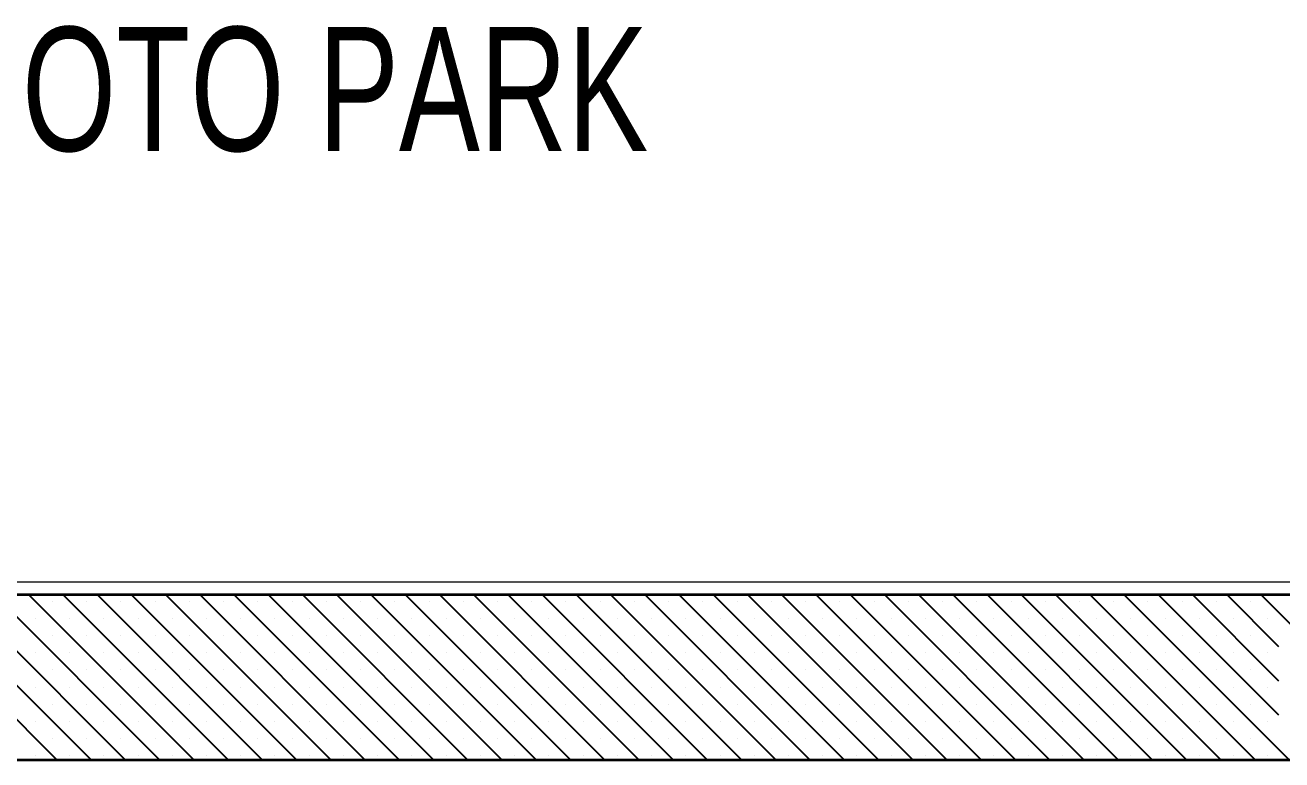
# Model space of a CAD drawing. Header units: inches. Extents: x -7543 to -822, y 102837 to 190349.
# Drawn here: x -827.91501 to -827.86634, y 102836.72648 to 102836.75494 of the extents above; entities that cross this region are included whole.
import ezdxf

# ---------------------------------------------------------------- set-up
doc = ezdxf.new("R2010")
doc.units = ezdxf.units.IN
doc.header["$MEASUREMENT"] = 0
doc.layers.add('DUVAR', color=7, linetype='Continuous', lineweight=35, true_color=0xfc4642)
for name, color, linetype, lineweight in [('SIVA', 150, 'Continuous', 15), ('TARAMA', 8, 'Continuous', 25), ('YAZI', 7, 'Continuous', 25)]:
    doc.layers.add(name, color=color, linetype=linetype, lineweight=lineweight)
doc.styles.add('arıal', font='arial.ttf', dxfattribs={"width": 0.7})

msp = doc.modelspace()

# ---------------------------------------------------------------- linework, layer by layer
at = {"layer": 'DUVAR'}
for p, q in [((-828.022518, 102836.732885), (-827.802518, 102836.732885)), ((-828.022518, 102836.726485), (-827.802518, 102836.726485))]:
    msp.add_line(p, q, dxfattribs=at)
at = {"layer": 'SIVA'}
msp.add_line((-828.022018, 102836.733385), (-827.803018, 102836.733385), dxfattribs=at)
at = {"layer": 'TARAMA'}
for p, q in [((-827.913779, 102836.726485), (-827.920179, 102836.732885)), ((-827.912453, 102836.726485), (-827.918853, 102836.732885)), ((-827.911128, 102836.726485), (-827.917528, 102836.732885)), ((-827.909802, 102836.726485), (-827.916202, 102836.732885)), ((-827.908476, 102836.726485), (-827.914876, 102836.732885)), ((-827.913949, 102836.73262), (-827.913949, 102836.73262)), ((-827.90715, 102836.726485), (-827.91355, 102836.732885)), ((-827.912623, 102836.73262), (-827.912623, 102836.73262)), ((-827.905824, 102836.726485), (-827.912224, 102836.732885)), ((-827.911297, 102836.73262), (-827.911297, 102836.73262)), ((-827.904499, 102836.726485), (-827.910899, 102836.732885)), ((-827.909971, 102836.73262), (-827.909971, 102836.73262)), ((-827.903173, 102836.726485), (-827.909573, 102836.732885)), ((-827.908645, 102836.73262), (-827.908645, 102836.73262)), ((-827.901847, 102836.726485), (-827.908247, 102836.732885)), ((-827.907319, 102836.73262), (-827.907319, 102836.73262)), ((-827.900521, 102836.726485), (-827.906921, 102836.732885)), ((-827.905994, 102836.73262), (-827.905994, 102836.73262)), ((-827.899195, 102836.726485), (-827.905595, 102836.732885)), ((-827.904668, 102836.73262), (-827.904668, 102836.73262)), ((-827.897869, 102836.726485), (-827.904269, 102836.732885)), ((-827.903342, 102836.73262), (-827.903342, 102836.73262)), ((-827.896544, 102836.726485), (-827.902944, 102836.732885)), ((-827.902016, 102836.73262), (-827.902016, 102836.73262)), ((-827.895218, 102836.726485), (-827.901618, 102836.732885)), ((-827.90069, 102836.73262), (-827.90069, 102836.73262)), ((-827.893892, 102836.726485), (-827.900292, 102836.732885)), ((-827.899365, 102836.73262), (-827.899365, 102836.73262)), ((-827.892566, 102836.726485), (-827.898966, 102836.732885)), ((-827.898039, 102836.73262), (-827.898039, 102836.73262)), ((-827.89124, 102836.726485), (-827.89764, 102836.732885)), ((-827.896713, 102836.73262), (-827.896713, 102836.73262)), ((-827.889914, 102836.726485), (-827.896314, 102836.732885)), ((-827.895387, 102836.73262), (-827.895387, 102836.73262)), ((-827.888589, 102836.726485), (-827.894989, 102836.732885)), ((-827.894061, 102836.73262), (-827.894061, 102836.73262)), ((-827.887263, 102836.726485), (-827.893663, 102836.732885)), ((-827.892735, 102836.73262), (-827.892735, 102836.73262)), ((-827.885937, 102836.726485), (-827.892337, 102836.732885)), ((-827.89141, 102836.73262), (-827.89141, 102836.73262)), ((-827.884611, 102836.726485), (-827.891011, 102836.732885)), ((-827.890084, 102836.73262), (-827.890084, 102836.73262)), ((-827.883285, 102836.726485), (-827.889685, 102836.732885)), ((-827.888758, 102836.73262), (-827.888758, 102836.73262)), ((-827.881959, 102836.726485), (-827.888359, 102836.732885)), ((-827.887432, 102836.73262), (-827.887432, 102836.73262)), ((-827.880634, 102836.726485), (-827.887034, 102836.732885)), ((-827.886106, 102836.73262), (-827.886106, 102836.73262)), ((-827.879308, 102836.726485), (-827.885708, 102836.732885)), ((-827.88478, 102836.73262), (-827.88478, 102836.73262)), ((-827.877982, 102836.726485), (-827.884382, 102836.732885)), ((-827.883455, 102836.73262), (-827.883455, 102836.73262)), ((-827.876656, 102836.726485), (-827.883056, 102836.732885)), ((-827.882129, 102836.73262), (-827.882129, 102836.73262)), ((-827.87533, 102836.726485), (-827.88173, 102836.732885)), ((-827.880803, 102836.73262), (-827.880803, 102836.73262)), ((-827.874005, 102836.726485), (-827.880405, 102836.732885)), ((-827.879477, 102836.73262), (-827.879477, 102836.73262)), ((-827.872679, 102836.726485), (-827.879079, 102836.732885)), ((-827.878151, 102836.73262), (-827.878151, 102836.73262)), ((-827.871353, 102836.726485), (-827.877753, 102836.732885)), ((-827.876825, 102836.73262), (-827.876825, 102836.73262)), ((-827.870027, 102836.726485), (-827.876427, 102836.732885)), ((-827.8755, 102836.73262), (-827.8755, 102836.73262)), ((-827.868701, 102836.726485), (-827.875101, 102836.732885)), ((-827.874174, 102836.73262), (-827.874174, 102836.73262)), ((-827.867375, 102836.726485), (-827.873775, 102836.732885)), ((-827.872848, 102836.73262), (-827.872848, 102836.73262)), ((-827.86605, 102836.726485), (-827.87245, 102836.732885)), ((-827.871522, 102836.73262), (-827.871522, 102836.73262)), ((-827.866452, 102836.728213), (-827.871124, 102836.732885)), ((-827.870196, 102836.73262), (-827.870196, 102836.73262)), ((-827.866452, 102836.729539), (-827.869798, 102836.732885)), ((-827.868871, 102836.73262), (-827.868871, 102836.73262)), ((-827.866452, 102836.730865), (-827.868472, 102836.732885)), ((-827.867545, 102836.73262), (-827.867545, 102836.73262)), ((-827.865712, 102836.73145), (-827.867146, 102836.732885)), ((-827.914611, 102836.731957), (-827.914611, 102836.731957)), ((-827.913286, 102836.731957), (-827.913286, 102836.731957)), ((-827.91196, 102836.731957), (-827.91196, 102836.731957)), ((-827.910634, 102836.731957), (-827.910634, 102836.731957)), ((-827.909308, 102836.731957), (-827.909308, 102836.731957)), ((-827.907982, 102836.731957), (-827.907982, 102836.731957)), ((-827.906657, 102836.731957), (-827.906657, 102836.731957)), ((-827.905331, 102836.731957), (-827.905331, 102836.731957)), ((-827.904005, 102836.731957), (-827.904005, 102836.731957)), ((-827.902679, 102836.731957), (-827.902679, 102836.731957)), ((-827.901353, 102836.731957), (-827.901353, 102836.731957)), ((-827.900027, 102836.731957), (-827.900027, 102836.731957)), ((-827.898702, 102836.731957), (-827.898702, 102836.731957)), ((-827.897376, 102836.731957), (-827.897376, 102836.731957)), ((-827.89605, 102836.731957), (-827.89605, 102836.731957)), ((-827.894724, 102836.731957), (-827.894724, 102836.731957)), ((-827.893398, 102836.731957), (-827.893398, 102836.731957)), ((-827.892072, 102836.731957), (-827.892072, 102836.731957)), ((-827.890747, 102836.731957), (-827.890747, 102836.731957)), ((-827.889421, 102836.731957), (-827.889421, 102836.731957)), ((-827.888095, 102836.731957), (-827.888095, 102836.731957)), ((-827.886769, 102836.731957), (-827.886769, 102836.731957)), ((-827.885443, 102836.731957), (-827.885443, 102836.731957)), ((-827.884118, 102836.731957), (-827.884118, 102836.731957)), ((-827.882792, 102836.731957), (-827.882792, 102836.731957)), ((-827.881466, 102836.731957), (-827.881466, 102836.731957)), ((-827.88014, 102836.731957), (-827.88014, 102836.731957)), ((-827.878814, 102836.731957), (-827.878814, 102836.731957)), ((-827.877488, 102836.731957), (-827.877488, 102836.731957)), ((-827.876163, 102836.731957), (-827.876163, 102836.731957)), ((-827.874837, 102836.731957), (-827.874837, 102836.731957)), ((-827.873511, 102836.731957), (-827.873511, 102836.731957)), ((-827.872185, 102836.731957), (-827.872185, 102836.731957)), ((-827.870859, 102836.731957), (-827.870859, 102836.731957)), ((-827.869533, 102836.731957), (-827.869533, 102836.731957)), ((-827.868208, 102836.731957), (-827.868208, 102836.731957)), ((-827.866882, 102836.731957), (-827.866882, 102836.731957)), ((-827.913949, 102836.731294), (-827.913949, 102836.731294)), ((-827.912623, 102836.731294), (-827.912623, 102836.731294)), ((-827.911297, 102836.731294), (-827.911297, 102836.731294)), ((-827.909971, 102836.731294), (-827.909971, 102836.731294)), ((-827.908645, 102836.731294), (-827.908645, 102836.731294)), ((-827.907319, 102836.731294), (-827.907319, 102836.731294)), ((-827.905994, 102836.731294), (-827.905994, 102836.731294)), ((-827.904668, 102836.731294), (-827.904668, 102836.731294)), ((-827.903342, 102836.731294), (-827.903342, 102836.731294)), ((-827.902016, 102836.731294), (-827.902016, 102836.731294)), ((-827.90069, 102836.731294), (-827.90069, 102836.731294)), ((-827.899365, 102836.731294), (-827.899365, 102836.731294)), ((-827.898039, 102836.731294), (-827.898039, 102836.731294)), ((-827.896713, 102836.731294), (-827.896713, 102836.731294)), ((-827.895387, 102836.731294), (-827.895387, 102836.731294)), ((-827.894061, 102836.731294), (-827.894061, 102836.731294)), ((-827.892735, 102836.731294), (-827.892735, 102836.731294)), ((-827.89141, 102836.731294), (-827.89141, 102836.731294)), ((-827.890084, 102836.731294), (-827.890084, 102836.731294)), ((-827.888758, 102836.731294), (-827.888758, 102836.731294)), ((-827.887432, 102836.731294), (-827.887432, 102836.731294)), ((-827.886106, 102836.731294), (-827.886106, 102836.731294)), ((-827.88478, 102836.731294), (-827.88478, 102836.731294)), ((-827.883455, 102836.731294), (-827.883455, 102836.731294)), ((-827.882129, 102836.731294), (-827.882129, 102836.731294)), ((-827.880803, 102836.731294), (-827.880803, 102836.731294)), ((-827.879477, 102836.731294), (-827.879477, 102836.731294)), ((-827.878151, 102836.731294), (-827.878151, 102836.731294)), ((-827.876825, 102836.731294), (-827.876825, 102836.731294)), ((-827.8755, 102836.731294), (-827.8755, 102836.731294)), ((-827.874174, 102836.731294), (-827.874174, 102836.731294)), ((-827.872848, 102836.731294), (-827.872848, 102836.731294)), ((-827.871522, 102836.731294), (-827.871522, 102836.731294)), ((-827.870196, 102836.731294), (-827.870196, 102836.731294)), ((-827.868871, 102836.731294), (-827.868871, 102836.731294)), ((-827.867545, 102836.731294), (-827.867545, 102836.731294)), ((-827.914611, 102836.730632), (-827.914611, 102836.730632)), ((-827.913286, 102836.730632), (-827.913286, 102836.730632)), ((-827.91196, 102836.730632), (-827.91196, 102836.730632)), ((-827.910634, 102836.730632), (-827.910634, 102836.730632)), ((-827.909308, 102836.730632), (-827.909308, 102836.730632)), ((-827.907982, 102836.730632), (-827.907982, 102836.730632)), ((-827.906657, 102836.730632), (-827.906657, 102836.730632)), ((-827.905331, 102836.730632), (-827.905331, 102836.730632)), ((-827.904005, 102836.730632), (-827.904005, 102836.730632)), ((-827.902679, 102836.730632), (-827.902679, 102836.730632)), ((-827.901353, 102836.730632), (-827.901353, 102836.730632)), ((-827.900027, 102836.730632), (-827.900027, 102836.730632)), ((-827.898702, 102836.730632), (-827.898702, 102836.730632)), ((-827.897376, 102836.730632), (-827.897376, 102836.730632)), ((-827.89605, 102836.730632), (-827.89605, 102836.730632)), ((-827.894724, 102836.730632), (-827.894724, 102836.730632)), ((-827.893398, 102836.730632), (-827.893398, 102836.730632)), ((-827.892072, 102836.730632), (-827.892072, 102836.730632)), ((-827.890747, 102836.730632), (-827.890747, 102836.730632)), ((-827.889421, 102836.730632), (-827.889421, 102836.730632)), ((-827.888095, 102836.730632), (-827.888095, 102836.730632)), ((-827.886769, 102836.730632), (-827.886769, 102836.730632)), ((-827.885443, 102836.730632), (-827.885443, 102836.730632)), ((-827.884118, 102836.730632), (-827.884118, 102836.730632)), ((-827.882792, 102836.730632), (-827.882792, 102836.730632)), ((-827.881466, 102836.730632), (-827.881466, 102836.730632)), ((-827.88014, 102836.730632), (-827.88014, 102836.730632)), ((-827.878814, 102836.730632), (-827.878814, 102836.730632)), ((-827.877488, 102836.730632), (-827.877488, 102836.730632)), ((-827.876163, 102836.730632), (-827.876163, 102836.730632)), ((-827.874837, 102836.730632), (-827.874837, 102836.730632)), ((-827.873511, 102836.730632), (-827.873511, 102836.730632)), ((-827.872185, 102836.730632), (-827.872185, 102836.730632)), ((-827.870859, 102836.730632), (-827.870859, 102836.730632)), ((-827.869533, 102836.730632), (-827.869533, 102836.730632)), ((-827.868208, 102836.730632), (-827.868208, 102836.730632)), ((-827.866882, 102836.730632), (-827.866882, 102836.730632)), ((-827.913949, 102836.729969), (-827.913949, 102836.729969)), ((-827.912623, 102836.729969), (-827.912623, 102836.729969)), ((-827.911297, 102836.729969), (-827.911297, 102836.729969)), ((-827.909971, 102836.729969), (-827.909971, 102836.729969)), ((-827.908645, 102836.729969), (-827.908645, 102836.729969)), ((-827.907319, 102836.729969), (-827.907319, 102836.729969)), ((-827.905994, 102836.729969), (-827.905994, 102836.729969)), ((-827.904668, 102836.729969), (-827.904668, 102836.729969)), ((-827.903342, 102836.729969), (-827.903342, 102836.729969)), ((-827.902016, 102836.729969), (-827.902016, 102836.729969)), ((-827.90069, 102836.729969), (-827.90069, 102836.729969)), ((-827.899365, 102836.729969), (-827.899365, 102836.729969)), ((-827.898039, 102836.729969), (-827.898039, 102836.729969)), ((-827.896713, 102836.729969), (-827.896713, 102836.729969)), ((-827.895387, 102836.729969), (-827.895387, 102836.729969)), ((-827.894061, 102836.729969), (-827.894061, 102836.729969)), ((-827.892735, 102836.729969), (-827.892735, 102836.729969)), ((-827.89141, 102836.729969), (-827.89141, 102836.729969)), ((-827.890084, 102836.729969), (-827.890084, 102836.729969)), ((-827.888758, 102836.729969), (-827.888758, 102836.729969)), ((-827.887432, 102836.729969), (-827.887432, 102836.729969)), ((-827.886106, 102836.729969), (-827.886106, 102836.729969)), ((-827.88478, 102836.729969), (-827.88478, 102836.729969)), ((-827.883455, 102836.729969), (-827.883455, 102836.729969)), ((-827.882129, 102836.729969), (-827.882129, 102836.729969)), ((-827.880803, 102836.729969), (-827.880803, 102836.729969)), ((-827.879477, 102836.729969), (-827.879477, 102836.729969)), ((-827.878151, 102836.729969), (-827.878151, 102836.729969)), ((-827.876825, 102836.729969), (-827.876825, 102836.729969)), ((-827.8755, 102836.729969), (-827.8755, 102836.729969)), ((-827.874174, 102836.729969), (-827.874174, 102836.729969)), ((-827.872848, 102836.729969), (-827.872848, 102836.729969)), ((-827.871522, 102836.729969), (-827.871522, 102836.729969)), ((-827.870196, 102836.729969), (-827.870196, 102836.729969)), ((-827.868871, 102836.729969), (-827.868871, 102836.729969)), ((-827.867545, 102836.729969), (-827.867545, 102836.729969)), ((-827.914611, 102836.729306), (-827.914611, 102836.729306)), ((-827.913286, 102836.729306), (-827.913286, 102836.729306)), ((-827.91196, 102836.729306), (-827.91196, 102836.729306)), ((-827.910634, 102836.729306), (-827.910634, 102836.729306)), ((-827.909308, 102836.729306), (-827.909308, 102836.729306)), ((-827.907982, 102836.729306), (-827.907982, 102836.729306)), ((-827.906657, 102836.729306), (-827.906657, 102836.729306)), ((-827.905331, 102836.729306), (-827.905331, 102836.729306)), ((-827.904005, 102836.729306), (-827.904005, 102836.729306)), ((-827.902679, 102836.729306), (-827.902679, 102836.729306)), ((-827.901353, 102836.729306), (-827.901353, 102836.729306)), ((-827.900027, 102836.729306), (-827.900027, 102836.729306)), ((-827.898702, 102836.729306), (-827.898702, 102836.729306)), ((-827.897376, 102836.729306), (-827.897376, 102836.729306)), ((-827.89605, 102836.729306), (-827.89605, 102836.729306)), ((-827.894724, 102836.729306), (-827.894724, 102836.729306)), ((-827.893398, 102836.729306), (-827.893398, 102836.729306)), ((-827.892072, 102836.729306), (-827.892072, 102836.729306)), ((-827.890747, 102836.729306), (-827.890747, 102836.729306)), ((-827.889421, 102836.729306), (-827.889421, 102836.729306)), ((-827.888095, 102836.729306), (-827.888095, 102836.729306)), ((-827.886769, 102836.729306), (-827.886769, 102836.729306)), ((-827.885443, 102836.729306), (-827.885443, 102836.729306)), ((-827.884118, 102836.729306), (-827.884118, 102836.729306)), ((-827.882792, 102836.729306), (-827.882792, 102836.729306)), ((-827.881466, 102836.729306), (-827.881466, 102836.729306)), ((-827.88014, 102836.729306), (-827.88014, 102836.729306)), ((-827.878814, 102836.729306), (-827.878814, 102836.729306)), ((-827.877488, 102836.729306), (-827.877488, 102836.729306)), ((-827.876163, 102836.729306), (-827.876163, 102836.729306)), ((-827.874837, 102836.729306), (-827.874837, 102836.729306)), ((-827.873511, 102836.729306), (-827.873511, 102836.729306)), ((-827.872185, 102836.729306), (-827.872185, 102836.729306)), ((-827.870859, 102836.729306), (-827.870859, 102836.729306)), ((-827.869533, 102836.729306), (-827.869533, 102836.729306)), ((-827.868208, 102836.729306), (-827.868208, 102836.729306)), ((-827.866882, 102836.729306), (-827.866882, 102836.729306)), ((-827.913949, 102836.728643), (-827.913949, 102836.728643)), ((-827.912623, 102836.728643), (-827.912623, 102836.728643)), ((-827.911297, 102836.728643), (-827.911297, 102836.728643)), ((-827.909971, 102836.728643), (-827.909971, 102836.728643)), ((-827.908645, 102836.728643), (-827.908645, 102836.728643)), ((-827.907319, 102836.728643), (-827.907319, 102836.728643)), ((-827.905994, 102836.728643), (-827.905994, 102836.728643)), ((-827.904668, 102836.728643), (-827.904668, 102836.728643)), ((-827.903342, 102836.728643), (-827.903342, 102836.728643)), ((-827.902016, 102836.728643), (-827.902016, 102836.728643)), ((-827.90069, 102836.728643), (-827.90069, 102836.728643)), ((-827.899365, 102836.728643), (-827.899365, 102836.728643)), ((-827.898039, 102836.728643), (-827.898039, 102836.728643)), ((-827.896713, 102836.728643), (-827.896713, 102836.728643)), ((-827.895387, 102836.728643), (-827.895387, 102836.728643)), ((-827.894061, 102836.728643), (-827.894061, 102836.728643)), ((-827.892735, 102836.728643), (-827.892735, 102836.728643)), ((-827.89141, 102836.728643), (-827.89141, 102836.728643)), ((-827.890084, 102836.728643), (-827.890084, 102836.728643)), ((-827.888758, 102836.728643), (-827.888758, 102836.728643)), ((-827.887432, 102836.728643), (-827.887432, 102836.728643)), ((-827.886106, 102836.728643), (-827.886106, 102836.728643)), ((-827.88478, 102836.728643), (-827.88478, 102836.728643)), ((-827.883455, 102836.728643), (-827.883455, 102836.728643)), ((-827.882129, 102836.728643), (-827.882129, 102836.728643)), ((-827.880803, 102836.728643), (-827.880803, 102836.728643)), ((-827.879477, 102836.728643), (-827.879477, 102836.728643)), ((-827.878151, 102836.728643), (-827.878151, 102836.728643)), ((-827.876825, 102836.728643), (-827.876825, 102836.728643)), ((-827.8755, 102836.728643), (-827.8755, 102836.728643)), ((-827.874174, 102836.728643), (-827.874174, 102836.728643)), ((-827.872848, 102836.728643), (-827.872848, 102836.728643)), ((-827.871522, 102836.728643), (-827.871522, 102836.728643)), ((-827.870196, 102836.728643), (-827.870196, 102836.728643)), ((-827.868871, 102836.728643), (-827.868871, 102836.728643)), ((-827.867545, 102836.728643), (-827.867545, 102836.728643)), ((-827.914611, 102836.72798), (-827.914611, 102836.72798)), ((-827.913286, 102836.72798), (-827.913286, 102836.72798)), ((-827.91196, 102836.72798), (-827.91196, 102836.72798)), ((-827.910634, 102836.72798), (-827.910634, 102836.72798)), ((-827.909308, 102836.72798), (-827.909308, 102836.72798)), ((-827.907982, 102836.72798), (-827.907982, 102836.72798)), ((-827.906657, 102836.72798), (-827.906657, 102836.72798)), ((-827.905331, 102836.72798), (-827.905331, 102836.72798)), ((-827.904005, 102836.72798), (-827.904005, 102836.72798)), ((-827.902679, 102836.72798), (-827.902679, 102836.72798)), ((-827.901353, 102836.72798), (-827.901353, 102836.72798)), ((-827.900027, 102836.72798), (-827.900027, 102836.72798)), ((-827.898702, 102836.72798), (-827.898702, 102836.72798)), ((-827.897376, 102836.72798), (-827.897376, 102836.72798)), ((-827.89605, 102836.72798), (-827.89605, 102836.72798)), ((-827.894724, 102836.72798), (-827.894724, 102836.72798)), ((-827.893398, 102836.72798), (-827.893398, 102836.72798)), ((-827.892072, 102836.72798), (-827.892072, 102836.72798)), ((-827.890747, 102836.72798), (-827.890747, 102836.72798)), ((-827.889421, 102836.72798), (-827.889421, 102836.72798)), ((-827.888095, 102836.72798), (-827.888095, 102836.72798)), ((-827.886769, 102836.72798), (-827.886769, 102836.72798)), ((-827.885443, 102836.72798), (-827.885443, 102836.72798)), ((-827.884118, 102836.72798), (-827.884118, 102836.72798)), ((-827.882792, 102836.72798), (-827.882792, 102836.72798)), ((-827.881466, 102836.72798), (-827.881466, 102836.72798)), ((-827.88014, 102836.72798), (-827.88014, 102836.72798)), ((-827.878814, 102836.72798), (-827.878814, 102836.72798)), ((-827.877488, 102836.72798), (-827.877488, 102836.72798)), ((-827.876163, 102836.72798), (-827.876163, 102836.72798)), ((-827.874837, 102836.72798), (-827.874837, 102836.72798)), ((-827.873511, 102836.72798), (-827.873511, 102836.72798)), ((-827.872185, 102836.72798), (-827.872185, 102836.72798)), ((-827.870859, 102836.72798), (-827.870859, 102836.72798)), ((-827.869533, 102836.72798), (-827.869533, 102836.72798)), ((-827.868208, 102836.72798), (-827.868208, 102836.72798)), ((-827.866882, 102836.72798), (-827.866882, 102836.72798)), ((-827.913949, 102836.727317), (-827.913949, 102836.727317)), ((-827.912623, 102836.727317), (-827.912623, 102836.727317)), ((-827.911297, 102836.727317), (-827.911297, 102836.727317)), ((-827.909971, 102836.727317), (-827.909971, 102836.727317)), ((-827.908645, 102836.727317), (-827.908645, 102836.727317)), ((-827.907319, 102836.727317), (-827.907319, 102836.727317)), ((-827.905994, 102836.727317), (-827.905994, 102836.727317)), ((-827.904668, 102836.727317), (-827.904668, 102836.727317)), ((-827.903342, 102836.727317), (-827.903342, 102836.727317)), ((-827.902016, 102836.727317), (-827.902016, 102836.727317)), ((-827.90069, 102836.727317), (-827.90069, 102836.727317)), ((-827.899365, 102836.727317), (-827.899365, 102836.727317)), ((-827.898039, 102836.727317), (-827.898039, 102836.727317)), ((-827.896713, 102836.727317), (-827.896713, 102836.727317)), ((-827.895387, 102836.727317), (-827.895387, 102836.727317)), ((-827.894061, 102836.727317), (-827.894061, 102836.727317)), ((-827.892735, 102836.727317), (-827.892735, 102836.727317)), ((-827.89141, 102836.727317), (-827.89141, 102836.727317)), ((-827.890084, 102836.727317), (-827.890084, 102836.727317)), ((-827.888758, 102836.727317), (-827.888758, 102836.727317)), ((-827.887432, 102836.727317), (-827.887432, 102836.727317)), ((-827.886106, 102836.727317), (-827.886106, 102836.727317)), ((-827.88478, 102836.727317), (-827.88478, 102836.727317)), ((-827.883455, 102836.727317), (-827.883455, 102836.727317)), ((-827.882129, 102836.727317), (-827.882129, 102836.727317)), ((-827.880803, 102836.727317), (-827.880803, 102836.727317)), ((-827.879477, 102836.727317), (-827.879477, 102836.727317)), ((-827.878151, 102836.727317), (-827.878151, 102836.727317)), ((-827.876825, 102836.727317), (-827.876825, 102836.727317)), ((-827.8755, 102836.727317), (-827.8755, 102836.727317)), ((-827.874174, 102836.727317), (-827.874174, 102836.727317)), ((-827.872848, 102836.727317), (-827.872848, 102836.727317)), ((-827.871522, 102836.727317), (-827.871522, 102836.727317)), ((-827.870196, 102836.727317), (-827.870196, 102836.727317)), ((-827.868871, 102836.727317), (-827.868871, 102836.727317)), ((-827.867545, 102836.727317), (-827.867545, 102836.727317)), ((-827.914611, 102836.726654), (-827.914611, 102836.726654)), ((-827.913286, 102836.726654), (-827.913286, 102836.726654)), ((-827.91196, 102836.726654), (-827.91196, 102836.726654)), ((-827.910634, 102836.726654), (-827.910634, 102836.726654)), ((-827.909308, 102836.726654), (-827.909308, 102836.726654)), ((-827.907982, 102836.726654), (-827.907982, 102836.726654)), ((-827.906657, 102836.726654), (-827.906657, 102836.726654)), ((-827.905331, 102836.726654), (-827.905331, 102836.726654)), ((-827.904005, 102836.726654), (-827.904005, 102836.726654)), ((-827.902679, 102836.726654), (-827.902679, 102836.726654)), ((-827.901353, 102836.726654), (-827.901353, 102836.726654)), ((-827.900027, 102836.726654), (-827.900027, 102836.726654)), ((-827.898702, 102836.726654), (-827.898702, 102836.726654)), ((-827.897376, 102836.726654), (-827.897376, 102836.726654)), ((-827.89605, 102836.726654), (-827.89605, 102836.726654)), ((-827.894724, 102836.726654), (-827.894724, 102836.726654)), ((-827.893398, 102836.726654), (-827.893398, 102836.726654)), ((-827.892072, 102836.726654), (-827.892072, 102836.726654)), ((-827.890747, 102836.726654), (-827.890747, 102836.726654)), ((-827.889421, 102836.726654), (-827.889421, 102836.726654)), ((-827.888095, 102836.726654), (-827.888095, 102836.726654)), ((-827.886769, 102836.726654), (-827.886769, 102836.726654)), ((-827.885443, 102836.726654), (-827.885443, 102836.726654)), ((-827.884118, 102836.726654), (-827.884118, 102836.726654)), ((-827.882792, 102836.726654), (-827.882792, 102836.726654)), ((-827.881466, 102836.726654), (-827.881466, 102836.726654)), ((-827.88014, 102836.726654), (-827.88014, 102836.726654)), ((-827.878814, 102836.726654), (-827.878814, 102836.726654)), ((-827.877488, 102836.726654), (-827.877488, 102836.726654)), ((-827.876163, 102836.726654), (-827.876163, 102836.726654)), ((-827.874837, 102836.726654), (-827.874837, 102836.726654)), ((-827.873511, 102836.726654), (-827.873511, 102836.726654)), ((-827.872185, 102836.726654), (-827.872185, 102836.726654)), ((-827.870859, 102836.726654), (-827.870859, 102836.726654)), ((-827.869533, 102836.726654), (-827.869533, 102836.726654)), ((-827.868208, 102836.726654), (-827.868208, 102836.726654)), ((-827.866882, 102836.726654), (-827.866882, 102836.726654))]:
    msp.add_line(p, q, dxfattribs=at)

# ---------------------------------------------------------------- texts
at = {"layer": 'YAZI', "style": 'arıal', "width": 0.7}
msp.add_text('OTO PARK', height=0.0048, dxfattribs=at).set_placement((-827.91513, 102836.750069))

doc.saveas('drawing.dxf')
